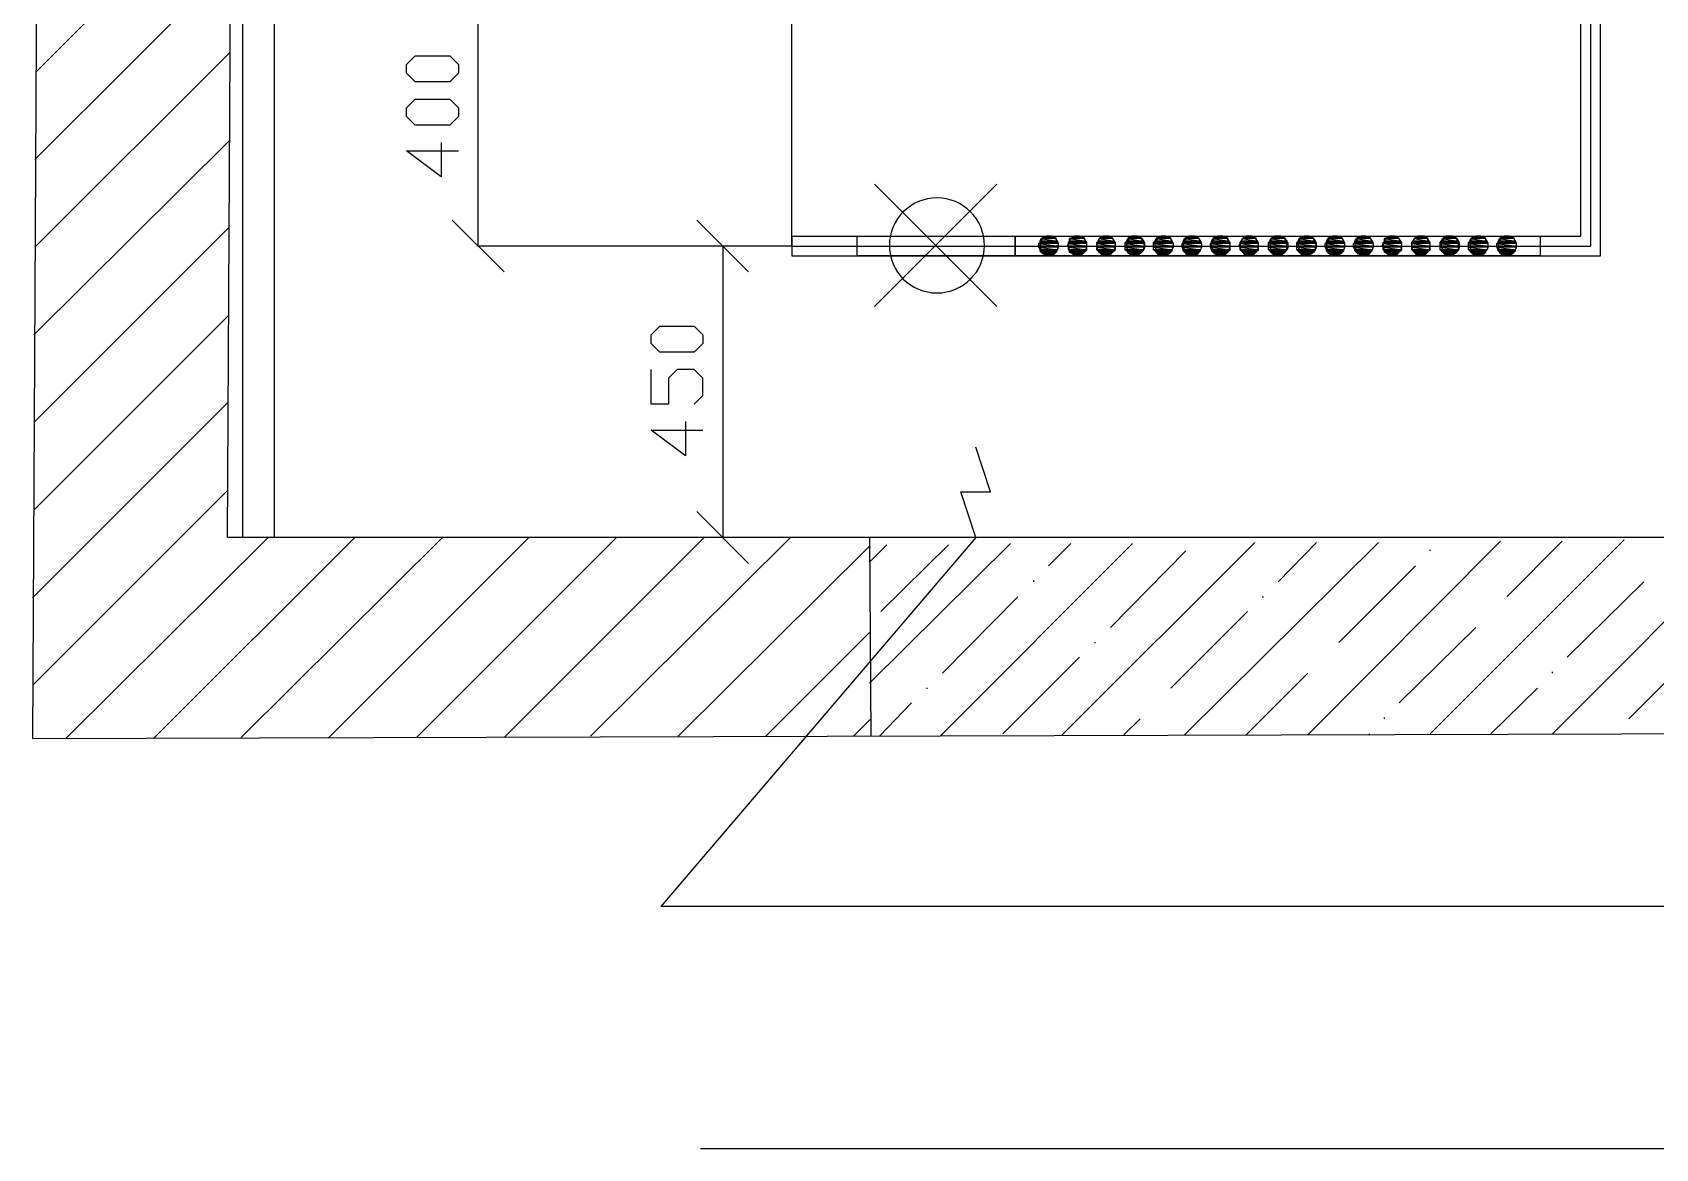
# Model space of a CAD drawing. Extents: x -3 to 1587, y 0 to 1122.
# Drawn here: x 325.9 to 536.2, y 443.2 to 587.8 of the extents above; entities that cross this region are included whole.
import ezdxf

# ---------------------------------------------------------------- set-up
doc = ezdxf.new("R2010")
doc.units = 0
doc.layers.add('Page_1', color=7, linetype='CONTINUOUS')

msp = doc.modelspace()

# ---------------------------------------------------------------- linework, layer by layer
at = {"layer": 'Page_1', "color": 7}
for points in [[(340.48, 892.3167), (328, 892.4767), (325.92, 496.3167)], [(351.2, 522.3967), (353.12, 876.7967), (351.36, 876.7967)], [(353.12, 876.7967), (353.12, 522.3967)], [(424.32, 558.8767), (529.12, 558.8767), (529.12, 784.4767)], [(424.32, 561.4367), (526.56, 561.4367), (526.56, 784.4767)], [(435.04, 552.3167), (450.88, 568.1567)], [(435.04, 568.1567), (450.88, 552.3167)], [(424.32, 561.4367), (424.32, 558.8767)], [(616, 522.3967), (351.2, 522.3967)], [(448.16, 522.3967), (407.36, 474.5567)], [(434.4, 522.3967), (434.56, 496.6367)], [(412.48, 443.1967), (578.56, 443.1967), (616, 501.9167)], [(325.92, 496.3167), (590.72, 497.1167)], [(581.28, 474.5567), (407.36, 474.5567)]]:
    msp.add_lwpolyline(points, dxfattribs=at)
at = {"layer": 'Page_1', "color": 3}
msp.add_lwpolyline([(357.28, 522.3967), (357.28, 855.8367)], dxfattribs=at)
at = {"layer": 'Page_1', "color": 1}
for points in [[(424.32, 560.1567), (527.84, 560.1567), (527.84, 805.4367)], [(326.4, 582.7167), (351.68, 607.9967)], [(326.24, 571.3567), (351.52, 596.6367)], [(326.24, 559.9967), (351.52, 585.2767)], [(326.08, 548.6367), (351.52, 573.9167)], [(326.08, 537.2767), (351.36, 562.5567)], [(326.08, 525.9167), (351.36, 551.1967)], [(325.92, 514.5567), (351.2, 539.8367)], [(448.16, 522.3967), (446.24, 528.3167), (450.08, 528.3167), (448.16, 534.0767)], [(325.92, 503.1967), (351.2, 528.4767)], [(330.24, 496.3167), (356.48, 522.3967)], [(341.6, 496.3167), (367.68, 522.3967)], [(352.96, 496.4767), (379.04, 522.3967)], [(364.32, 496.4767), (390.24, 522.3967)], [(375.68, 496.4767), (401.6, 522.3967)], [(387.04, 496.4767), (412.96, 522.3967)], [(398.24, 496.6367), (424.16, 522.3967)], [(434.4, 503.5167), (452.64, 521.5967)], [(434.4, 503.5167), (452.64, 521.5967)], [(443.52, 496.6367), (468.48, 521.5967)], [(443.52, 496.6367), (468.48, 521.5967)], [(457.6, 518.7167), (460.48, 521.5967)], [(457.6, 518.7167), (460.48, 521.5967)], [(459.36, 496.7967), (484.32, 521.7567)], [(459.36, 496.7967), (484.32, 521.7567)], [(475.2, 496.7967), (500.32, 521.7567)], [(475.2, 496.7967), (500.32, 521.7567)], [(487.36, 516.6367), (492.32, 521.7567)], [(487.36, 516.6367), (492.32, 521.7567)], [(491.2, 496.7967), (516.16, 521.9167)], [(491.2, 496.7967), (516.16, 521.9167)], [(507.04, 496.9567), (532.16, 522.0767)], [(507.04, 496.9567), (532.16, 522.0767)], [(516.96, 514.7167), (524.16, 521.9167)], [(516.96, 514.7167), (524.16, 521.9167)], [(522.88, 496.9567), (548, 522.0767)], [(522.88, 496.9567), (548, 522.0767)], [(409.6, 496.6367), (434.4, 521.2767)], [(434.4, 519.1967), (436.64, 521.4367)], [(434.4, 519.1967), (436.64, 521.4367)], [(435.84, 512.7967), (444.64, 521.4367)], [(435.84, 512.7967), (444.64, 521.4367)], [(465.6, 510.7167), (475.36, 520.6367)], [(465.6, 510.7167), (475.36, 520.6367)], [(507.04, 520.6367), (507.04, 520.7967)], [(507.04, 520.6367), (507.04, 520.7967)], [(495.2, 508.7967), (505.12, 518.7167)], [(495.2, 508.7967), (505.12, 518.7167)], [(455.68, 516.6367), (455.68, 516.7967)], [(455.68, 516.6367), (455.68, 516.7967)], [(524.8, 506.8767), (534.72, 516.6367)], [(524.8, 506.8767), (534.72, 516.6367)], [(443.84, 504.7967), (453.6, 514.7167)], [(443.84, 504.7967), (453.6, 514.7167)], [(485.28, 514.7167), (485.44, 514.7167)], [(485.28, 514.7167), (485.44, 514.7167)], [(473.44, 502.8767), (483.36, 512.7967)], [(473.44, 502.8767), (483.36, 512.7967)], [(420.96, 496.6367), (434.4, 510.0767)], [(503.04, 500.9567), (512.96, 510.7167)], [(503.04, 500.9567), (512.96, 510.7167)], [(451.68, 496.9567), (461.6, 506.8767)], [(451.68, 496.9567), (461.6, 506.8767)], [(463.52, 508.7967), (463.68, 508.7967)], [(463.52, 508.7967), (463.68, 508.7967)], [(532.8, 498.8767), (542.72, 508.7967)], [(532.8, 498.8767), (542.72, 508.7967)], [(483.2, 496.7967), (491.2, 504.7967)], [(483.2, 496.7967), (491.2, 504.7967)], [(522.88, 504.7967), (522.88, 504.9567)], [(522.88, 504.7967), (522.88, 504.9567)], [(441.76, 502.8767), (441.92, 502.8767)], [(441.76, 502.8767), (441.92, 502.8767)], [(514.88, 496.9567), (520.96, 502.8767)], [(514.88, 496.9567), (520.96, 502.8767)], [(435.68, 496.6367), (439.84, 500.9567)], [(435.68, 496.6367), (439.84, 500.9567)], [(432.32, 496.6367), (434.56, 498.8767)], [(467.36, 496.7967), (469.44, 498.8767)], [(467.36, 496.7967), (469.44, 498.8767)], [(501.12, 498.8767), (501.12, 499.0367)], [(501.12, 498.8767), (501.12, 499.0367)], [(499.04, 496.7967), (499.2, 496.9567)], [(499.04, 496.7967), (499.2, 496.9567)]]:
    msp.add_lwpolyline(points, dxfattribs=at)
at = {"layer": 'Page_1', "color": 5}
for points in [[(424.32, 560.1567), (424.32, 602.2367)], [(383.68, 560.1567), (383.68, 593.7567)], [(378.88, 573.5967), (378.88, 569.1167), (374.4, 572.4767), (381.12, 572.4767)], [(380.32, 563.5167), (387.04, 556.7967)], [(418.72, 556.7967), (412, 563.5167)], [(424.32, 560.1567), (383.52, 560.1567)], [(424.32, 560.1567), (415.2, 560.1567)], [(415.36, 560.1567), (415.36, 522.3967)], [(411.68, 539.6767), (412.8, 540.7967), (412.8, 543.0367), (411.68, 544.1567), (409.44, 544.1567), (408.32, 543.0367), (408.32, 539.6767), (406.08, 539.6767), (406.08, 544.1567)], [(410.56, 537.4367), (410.56, 532.9567), (406.08, 536.3167), (412.8, 536.3167)], [(412, 525.7567), (418.72, 519.0367)], [(424.32, 522.3967), (415.2, 522.3967)]]:
    msp.add_lwpolyline(points, dxfattribs=at)
for points in [[(381.12, 582.5567), (380, 581.4367), (375.52, 581.4367), (374.4, 582.5567), (374.4, 583.6767), (375.52, 584.7967), (380, 584.7967), (381.12, 583.6767)], [(381.12, 576.9567), (380, 575.8367), (375.52, 575.8367), (374.4, 576.9567), (374.4, 578.0767), (375.52, 579.1967), (380, 579.1967), (381.12, 578.0767)], [(412.8, 547.5167), (411.68, 546.3967), (407.2, 546.3967), (406.08, 547.5167), (406.08, 548.6367), (407.2, 549.7567), (411.68, 549.7567), (412.8, 548.6367)]]:
    msp.add_lwpolyline(points, close=True, dxfattribs=at)
at = {"layer": 'Page_1', "color": 7}
for points in [[(432.8, 561.4367), (453.28, 561.4367), (453.28, 558.8767), (432.8, 558.8767)], [(453.28, 561.4367), (521.28, 561.4367), (521.28, 558.8767), (453.28, 558.8767)]]:
    msp.add_lwpolyline(points, close=True, dxfattribs=at)
at = {"layer": 'Page_1', "color": 2}
for points in [[(456.48, 560.6367), (458.88, 560.4767), (456.32, 560.4767)], [(458.88, 560.4767), (456.32, 560.4767), (458.88, 560.1567)], [(456.32, 560.4767), (458.88, 560.1567), (456.32, 560.1567)], [(458.88, 560.1567), (456.32, 560.1567), (458.88, 559.9967)], [(456.32, 560.1567), (458.88, 559.9967), (456.32, 559.9967)], [(458.88, 559.9967), (456.32, 559.9967), (458.72, 559.6767)], [(456.32, 559.9967), (458.72, 559.6767), (456.48, 559.6767)], [(456.64, 561.1167), (458.72, 560.7967), (456.48, 560.7967)], [(458.72, 560.7967), (456.48, 560.7967), (458.72, 560.6367)], [(456.48, 560.7967), (458.72, 560.6367), (456.48, 560.6367)], [(458.72, 560.6367), (456.48, 560.6367), (458.88, 560.4767)], [(458.72, 559.6767), (456.48, 559.6767), (458.72, 559.5167)], [(456.48, 559.6767), (458.72, 559.5167), (456.48, 559.5167)], [(458.72, 559.5167), (456.48, 559.5167), (458.56, 559.3567)], [(456.48, 559.5167), (458.56, 559.3567), (456.64, 559.3567)], [(456.8, 561.2767), (458.56, 561.1167), (456.64, 561.1167)], [(458.56, 561.1167), (456.64, 561.1167), (458.72, 560.7967)], [(457.12, 561.2767), (458.4, 561.2767), (456.8, 561.2767)], [(458.4, 561.2767), (456.8, 561.2767), (458.56, 561.1167)], [(457.28, 561.4367), (458.24, 561.2767), (457.12, 561.2767)], [(458.24, 561.2767), (457.12, 561.2767), (458.4, 561.2767)], [(457.44, 561.4367), (457.92, 561.4367), (457.28, 561.4367)], [(457.92, 561.4367), (457.28, 561.4367), (458.24, 561.2767)], [(457.76, 561.4367), (457.44, 561.4367), (457.92, 561.4367)], [(460.16, 560.4767), (462.56, 560.1567), (460, 560.1567)], [(462.56, 560.1567), (460, 560.1567), (462.56, 559.9967)], [(460, 560.1567), (462.56, 559.9967), (460.16, 559.9967)], [(460.32, 560.7967), (462.56, 560.6367), (460.16, 560.6367)], [(462.56, 560.6367), (460.16, 560.6367), (462.56, 560.4767)], [(460.16, 560.6367), (462.56, 560.4767), (460.16, 560.4767)], [(462.56, 560.4767), (460.16, 560.4767), (462.56, 560.1567)], [(462.56, 559.9967), (460.16, 559.9967), (462.56, 559.6767)], [(460.16, 559.9967), (462.56, 559.6767), (460.16, 559.6767)], [(462.56, 559.6767), (460.16, 559.6767), (462.4, 559.5167)], [(460.16, 559.6767), (462.4, 559.5167), (460.32, 559.5167)], [(460.64, 561.2767), (462.24, 561.1167), (460.32, 561.1167)], [(462.24, 561.1167), (460.32, 561.1167), (462.4, 560.7967)], [(460.32, 561.1167), (462.4, 560.7967), (460.32, 560.7967)], [(462.4, 560.7967), (460.32, 560.7967), (462.56, 560.6367)], [(462.4, 559.5167), (460.32, 559.5167), (462.24, 559.3567)], [(460.32, 559.5167), (462.24, 559.3567), (460.32, 559.3567)], [(460.8, 561.2767), (462.08, 561.2767), (460.64, 561.2767)], [(462.08, 561.2767), (460.64, 561.2767), (462.24, 561.1167)], [(460.96, 561.4367), (461.92, 561.2767), (460.8, 561.2767)], [(461.92, 561.2767), (460.8, 561.2767), (462.08, 561.2767)], [(461.28, 561.4367), (461.6, 561.4367), (460.96, 561.4367)], [(461.6, 561.4367), (460.96, 561.4367), (461.92, 561.2767)], [(461.44, 561.4367), (461.28, 561.4367), (461.6, 561.4367)], [(464, 560.7967), (466.24, 560.6367), (463.84, 560.6367)], [(466.24, 560.6367), (463.84, 560.6367), (466.24, 560.4767)], [(463.84, 560.6367), (466.24, 560.4767), (463.84, 560.4767)], [(466.24, 560.4767), (463.84, 560.4767), (466.24, 560.1567)], [(463.84, 560.4767), (466.24, 560.1567), (463.84, 560.1567)], [(466.24, 560.1567), (463.84, 560.1567), (466.24, 559.9967)], [(463.84, 560.1567), (466.24, 559.9967), (463.84, 559.9967)], [(466.24, 559.9967), (463.84, 559.9967), (466.24, 559.6767)], [(463.84, 559.9967), (466.24, 559.6767), (463.84, 559.6767)], [(466.24, 559.6767), (463.84, 559.6767), (466.08, 559.5167)], [(463.84, 559.6767), (466.08, 559.5167), (464, 559.5167)], [(464.16, 561.1167), (466.08, 560.7967), (464, 560.7967)], [(466.08, 560.7967), (464, 560.7967), (466.24, 560.6367)], [(466.08, 559.5167), (464, 559.5167), (465.92, 559.3567)], [(464, 559.5167), (465.92, 559.3567), (464.16, 559.3567)], [(464.32, 561.2767), (465.92, 561.1167), (464.16, 561.1167)], [(465.92, 561.1167), (464.16, 561.1167), (466.08, 560.7967)], [(464.48, 561.2767), (465.76, 561.2767), (464.32, 561.2767)], [(465.76, 561.2767), (464.32, 561.2767), (465.92, 561.1167)], [(464.64, 561.4367), (465.6, 561.2767), (464.48, 561.2767)], [(465.6, 561.2767), (464.48, 561.2767), (465.76, 561.2767)], [(464.96, 561.4367), (465.44, 561.4367), (464.64, 561.4367)], [(465.44, 561.4367), (464.64, 561.4367), (465.6, 561.2767)], [(465.12, 561.4367), (464.96, 561.4367), (465.44, 561.4367)], [(467.68, 560.7967), (469.92, 560.6367), (467.52, 560.6367)], [(469.92, 560.6367), (467.52, 560.6367), (469.92, 560.4767)], [(467.52, 560.6367), (469.92, 560.4767), (467.52, 560.4767)], [(469.92, 560.4767), (467.52, 560.4767), (470.08, 560.1567)], [(467.52, 560.4767), (470.08, 560.1567), (467.52, 560.1567)], [(470.08, 560.1567), (467.52, 560.1567), (469.92, 559.9967)], [(467.52, 560.1567), (469.92, 559.9967), (467.52, 559.9967)], [(469.92, 559.9967), (467.52, 559.9967), (469.92, 559.6767)], [(467.52, 559.9967), (469.92, 559.6767), (467.52, 559.6767)], [(469.92, 559.6767), (467.52, 559.6767), (469.76, 559.5167)], [(467.52, 559.6767), (469.76, 559.5167), (467.68, 559.5167)], [(467.84, 561.1167), (469.76, 560.7967), (467.68, 560.7967)], [(469.76, 560.7967), (467.68, 560.7967), (469.92, 560.6367)], [(469.76, 559.5167), (467.68, 559.5167), (469.6, 559.3567)], [(467.68, 559.5167), (469.6, 559.3567), (467.84, 559.3567)], [(468, 561.2767), (469.6, 561.1167), (467.84, 561.1167)], [(469.6, 561.1167), (467.84, 561.1167), (469.76, 560.7967)], [(468.16, 561.2767), (469.44, 561.2767), (468, 561.2767)], [(469.44, 561.2767), (468, 561.2767), (469.6, 561.1167)], [(468.32, 561.4367), (469.28, 561.2767), (468.16, 561.2767)], [(469.28, 561.2767), (468.16, 561.2767), (469.44, 561.2767)], [(468.64, 561.4367), (469.12, 561.4367), (468.32, 561.4367)], [(469.12, 561.4367), (468.32, 561.4367), (469.28, 561.2767)], [(468.8, 561.4367), (468.64, 561.4367), (469.12, 561.4367)], [(471.36, 560.7967), (473.6, 560.6367), (471.2, 560.6367)], [(473.6, 560.6367), (471.2, 560.6367), (473.76, 560.4767)], [(471.2, 560.6367), (473.76, 560.4767), (471.2, 560.4767)], [(473.76, 560.4767), (471.2, 560.4767), (473.76, 560.1567)], [(471.2, 560.4767), (473.76, 560.1567), (471.2, 560.1567)], [(473.76, 560.1567), (471.2, 560.1567), (473.76, 559.9967)], [(471.2, 560.1567), (473.76, 559.9967), (471.2, 559.9967)], [(473.76, 559.9967), (471.2, 559.9967), (473.6, 559.6767)], [(471.2, 559.9967), (473.6, 559.6767), (471.2, 559.6767)], [(473.6, 559.6767), (471.2, 559.6767), (473.6, 559.5167)], [(471.2, 559.6767), (473.6, 559.5167), (471.36, 559.5167)], [(471.52, 561.1167), (473.6, 560.7967), (471.36, 560.7967)], [(473.6, 560.7967), (471.36, 560.7967), (473.6, 560.6367)], [(473.6, 559.5167), (471.36, 559.5167), (473.44, 559.3567)], [(471.36, 559.5167), (473.44, 559.3567), (471.52, 559.3567)], [(471.68, 561.2767), (473.44, 561.1167), (471.52, 561.1167)], [(473.44, 561.1167), (471.52, 561.1167), (473.6, 560.7967)], [(471.84, 561.2767), (473.28, 561.2767), (471.68, 561.2767)], [(473.28, 561.2767), (471.68, 561.2767), (473.44, 561.1167)], [(472.16, 561.4367), (472.96, 561.2767), (471.84, 561.2767)], [(472.96, 561.2767), (471.84, 561.2767), (473.28, 561.2767)], [(472.32, 561.4367), (472.8, 561.4367), (472.16, 561.4367)], [(472.8, 561.4367), (472.16, 561.4367), (472.96, 561.2767)], [(472.64, 561.4367), (472.32, 561.4367), (472.8, 561.4367)], [(475.04, 560.6367), (477.44, 560.4767), (474.88, 560.4767)], [(477.44, 560.4767), (474.88, 560.4767), (477.44, 560.1567)], [(474.88, 560.4767), (477.44, 560.1567), (474.88, 560.1567)], [(477.44, 560.1567), (474.88, 560.1567), (477.44, 559.9967)], [(474.88, 560.1567), (477.44, 559.9967), (474.88, 559.9967)], [(477.44, 559.9967), (474.88, 559.9967), (477.28, 559.6767)], [(474.88, 559.9967), (477.28, 559.6767), (475.04, 559.6767)], [(475.2, 561.1167), (477.28, 560.7967), (475.04, 560.7967)], [(477.28, 560.7967), (475.04, 560.7967), (477.28, 560.6367)], [(475.04, 560.7967), (477.28, 560.6367), (475.04, 560.6367)], [(477.28, 560.6367), (475.04, 560.6367), (477.44, 560.4767)], [(477.28, 559.6767), (475.04, 559.6767), (477.28, 559.5167)], [(475.04, 559.6767), (477.28, 559.5167), (475.04, 559.5167)], [(477.28, 559.5167), (475.04, 559.5167), (477.12, 559.3567)], [(475.04, 559.5167), (477.12, 559.3567), (475.2, 559.3567)], [(475.36, 561.2767), (477.12, 561.1167), (475.2, 561.1167)], [(477.12, 561.1167), (475.2, 561.1167), (477.28, 560.7967)], [(475.52, 561.2767), (476.96, 561.2767), (475.36, 561.2767)], [(476.96, 561.2767), (475.36, 561.2767), (477.12, 561.1167)], [(475.84, 561.4367), (476.8, 561.2767), (475.52, 561.2767)], [(476.8, 561.2767), (475.52, 561.2767), (476.96, 561.2767)], [(476, 561.4367), (476.48, 561.4367), (475.84, 561.4367)], [(476.48, 561.4367), (475.84, 561.4367), (476.8, 561.2767)], [(476.32, 561.4367), (476, 561.4367), (476.48, 561.4367)], [(478.72, 560.6367), (481.12, 560.4767), (478.56, 560.4767)], [(481.12, 560.4767), (478.56, 560.4767), (481.12, 560.1567)], [(478.56, 560.4767), (481.12, 560.1567), (478.56, 560.1567)], [(481.12, 560.1567), (478.56, 560.1567), (481.12, 559.9967)], [(478.56, 560.1567), (481.12, 559.9967), (478.56, 559.9967)], [(481.12, 559.9967), (478.56, 559.9967), (481.12, 559.6767)], [(478.56, 559.9967), (481.12, 559.6767), (478.72, 559.6767)], [(478.88, 561.1167), (480.96, 560.7967), (478.72, 560.7967)], [(480.96, 560.7967), (478.72, 560.7967), (481.12, 560.6367)], [(478.72, 560.7967), (481.12, 560.6367), (478.72, 560.6367)], [(481.12, 560.6367), (478.72, 560.6367), (481.12, 560.4767)], [(481.12, 559.6767), (478.72, 559.6767), (480.96, 559.5167)], [(478.72, 559.6767), (480.96, 559.5167), (478.72, 559.5167)], [(480.96, 559.5167), (478.72, 559.5167), (480.8, 559.3567)], [(478.72, 559.5167), (480.8, 559.3567), (478.88, 559.3567)], [(479.04, 561.2767), (480.8, 561.1167), (478.88, 561.1167)], [(480.8, 561.1167), (478.88, 561.1167), (480.96, 560.7967)], [(479.36, 561.2767), (480.64, 561.2767), (479.04, 561.2767)], [(480.64, 561.2767), (479.04, 561.2767), (480.8, 561.1167)], [(479.52, 561.4367), (480.48, 561.2767), (479.36, 561.2767)], [(480.48, 561.2767), (479.36, 561.2767), (480.64, 561.2767)], [(479.68, 561.4367), (480.16, 561.4367), (479.52, 561.4367)], [(480.16, 561.4367), (479.52, 561.4367), (480.48, 561.2767)], [(480, 561.4367), (479.68, 561.4367), (480.16, 561.4367)], [(482.4, 560.4767), (484.8, 560.1567), (482.24, 560.1567)], [(484.8, 560.1567), (482.24, 560.1567), (484.8, 559.9967)], [(482.24, 560.1567), (484.8, 559.9967), (482.4, 559.9967)], [(482.56, 560.7967), (484.8, 560.6367), (482.4, 560.6367)], [(484.8, 560.6367), (482.4, 560.6367), (484.8, 560.4767)], [(482.4, 560.6367), (484.8, 560.4767), (482.4, 560.4767)], [(484.8, 560.4767), (482.4, 560.4767), (484.8, 560.1567)], [(484.8, 559.9967), (482.4, 559.9967), (484.8, 559.6767)], [(482.4, 559.9967), (484.8, 559.6767), (482.4, 559.6767)], [(484.8, 559.6767), (482.4, 559.6767), (484.64, 559.5167)], [(482.4, 559.6767), (484.64, 559.5167), (482.56, 559.5167)], [(482.72, 561.1167), (484.64, 560.7967), (482.56, 560.7967)], [(484.64, 560.7967), (482.56, 560.7967), (484.8, 560.6367)], [(484.64, 559.5167), (482.56, 559.5167), (484.48, 559.3567)], [(482.56, 559.5167), (484.48, 559.3567), (482.72, 559.3567)], [(482.88, 561.2767), (484.48, 561.1167), (482.72, 561.1167)], [(484.48, 561.1167), (482.72, 561.1167), (484.64, 560.7967)], [(483.04, 561.2767), (484.32, 561.2767), (482.88, 561.2767)], [(484.32, 561.2767), (482.88, 561.2767), (484.48, 561.1167)], [(483.2, 561.4367), (484.16, 561.2767), (483.04, 561.2767)], [(484.16, 561.2767), (483.04, 561.2767), (484.32, 561.2767)], [(483.52, 561.4367), (484, 561.4367), (483.2, 561.4367)], [(484, 561.4367), (483.2, 561.4367), (484.16, 561.2767)], [(483.68, 561.4367), (483.52, 561.4367), (484, 561.4367)], [(486.24, 560.7967), (488.48, 560.6367), (486.08, 560.6367)], [(488.48, 560.6367), (486.08, 560.6367), (488.48, 560.4767)], [(486.08, 560.6367), (488.48, 560.4767), (486.08, 560.4767)], [(488.48, 560.4767), (486.08, 560.4767), (488.48, 560.1567)], [(486.08, 560.4767), (488.48, 560.1567), (486.08, 560.1567)], [(488.48, 560.1567), (486.08, 560.1567), (488.48, 559.9967)], [(486.08, 560.1567), (488.48, 559.9967), (486.08, 559.9967)], [(488.48, 559.9967), (486.08, 559.9967), (488.48, 559.6767)], [(486.08, 559.9967), (488.48, 559.6767), (486.08, 559.6767)], [(488.48, 559.6767), (486.08, 559.6767), (488.32, 559.5167)], [(486.08, 559.6767), (488.32, 559.5167), (486.24, 559.5167)], [(486.4, 561.1167), (488.32, 560.7967), (486.24, 560.7967)], [(488.32, 560.7967), (486.24, 560.7967), (488.48, 560.6367)], [(488.32, 559.5167), (486.24, 559.5167), (488.16, 559.3567)], [(486.24, 559.5167), (488.16, 559.3567), (486.4, 559.3567)], [(486.56, 561.2767), (488.16, 561.1167), (486.4, 561.1167)], [(488.16, 561.1167), (486.4, 561.1167), (488.32, 560.7967)], [(486.72, 561.2767), (488, 561.2767), (486.56, 561.2767)], [(488, 561.2767), (486.56, 561.2767), (488.16, 561.1167)], [(486.88, 561.4367), (487.84, 561.2767), (486.72, 561.2767)], [(487.84, 561.2767), (486.72, 561.2767), (488, 561.2767)], [(487.2, 561.4367), (487.68, 561.4367), (486.88, 561.4367)], [(487.68, 561.4367), (486.88, 561.4367), (487.84, 561.2767)], [(487.36, 561.4367), (487.2, 561.4367), (487.68, 561.4367)], [(489.92, 560.7967), (492.16, 560.6367), (489.76, 560.6367)], [(492.16, 560.6367), (489.76, 560.6367), (492.16, 560.4767)], [(489.76, 560.6367), (492.16, 560.4767), (489.76, 560.4767)], [(492.16, 560.4767), (489.76, 560.4767), (492.32, 560.1567)], [(489.76, 560.4767), (492.32, 560.1567), (489.76, 560.1567)], [(492.32, 560.1567), (489.76, 560.1567), (492.16, 559.9967)], [(489.76, 560.1567), (492.16, 559.9967), (489.76, 559.9967)], [(492.16, 559.9967), (489.76, 559.9967), (492.16, 559.6767)], [(489.76, 559.9967), (492.16, 559.6767), (489.76, 559.6767)], [(492.16, 559.6767), (489.76, 559.6767), (492, 559.5167)], [(489.76, 559.6767), (492, 559.5167), (489.92, 559.5167)], [(490.08, 561.1167), (492, 560.7967), (489.92, 560.7967)], [(492, 560.7967), (489.92, 560.7967), (492.16, 560.6367)], [(492, 559.5167), (489.92, 559.5167), (492, 559.3567)], [(489.92, 559.5167), (492, 559.3567), (490.08, 559.3567)], [(490.24, 561.2767), (492, 561.1167), (490.08, 561.1167)], [(492, 561.1167), (490.08, 561.1167), (492, 560.7967)], [(490.4, 561.2767), (491.68, 561.2767), (490.24, 561.2767)], [(491.68, 561.2767), (490.24, 561.2767), (492, 561.1167)], [(490.72, 561.4367), (491.52, 561.2767), (490.4, 561.2767)], [(491.52, 561.2767), (490.4, 561.2767), (491.68, 561.2767)], [(490.88, 561.4367), (491.36, 561.4367), (490.72, 561.4367)], [(491.36, 561.4367), (490.72, 561.4367), (491.52, 561.2767)], [(491.04, 561.4367), (490.88, 561.4367), (491.36, 561.4367)], [(493.6, 560.6367), (496, 560.4767), (493.44, 560.4767)], [(496, 560.4767), (493.44, 560.4767), (496, 560.1567)], [(493.44, 560.4767), (496, 560.1567), (493.44, 560.1567)], [(496, 560.1567), (493.44, 560.1567), (496, 559.9967)], [(493.44, 560.1567), (496, 559.9967), (493.44, 559.9967)], [(496, 559.9967), (493.44, 559.9967), (495.84, 559.6767)], [(493.44, 559.9967), (495.84, 559.6767), (493.6, 559.6767)], [(493.76, 561.1167), (495.84, 560.7967), (493.6, 560.7967)], [(495.84, 560.7967), (493.6, 560.7967), (495.84, 560.6367)], [(493.6, 560.7967), (495.84, 560.6367), (493.6, 560.6367)], [(495.84, 560.6367), (493.6, 560.6367), (496, 560.4767)], [(495.84, 559.6767), (493.6, 559.6767), (495.84, 559.5167)], [(493.6, 559.6767), (495.84, 559.5167), (493.6, 559.5167)], [(495.84, 559.5167), (493.6, 559.5167), (495.68, 559.3567)], [(493.6, 559.5167), (495.68, 559.3567), (493.76, 559.3567)], [(493.92, 561.2767), (495.68, 561.1167), (493.76, 561.1167)], [(495.68, 561.1167), (493.76, 561.1167), (495.84, 560.7967)], [(494.08, 561.2767), (495.52, 561.2767), (493.92, 561.2767)], [(495.52, 561.2767), (493.92, 561.2767), (495.68, 561.1167)], [(494.4, 561.4367), (495.2, 561.2767), (494.08, 561.2767)], [(495.2, 561.2767), (494.08, 561.2767), (495.52, 561.2767)], [(494.56, 561.4367), (495.04, 561.4367), (494.4, 561.4367)], [(495.04, 561.4367), (494.4, 561.4367), (495.2, 561.2767)], [(494.88, 561.4367), (494.56, 561.4367), (495.04, 561.4367)], [(497.28, 560.6367), (499.68, 560.4767), (497.12, 560.4767)], [(499.68, 560.4767), (497.12, 560.4767), (499.68, 560.1567)], [(497.12, 560.4767), (499.68, 560.1567), (497.12, 560.1567)], [(499.68, 560.1567), (497.12, 560.1567), (499.68, 559.9967)], [(497.12, 560.1567), (499.68, 559.9967), (497.12, 559.9967)], [(499.68, 559.9967), (497.12, 559.9967), (499.52, 559.6767)], [(497.12, 559.9967), (499.52, 559.6767), (497.28, 559.6767)], [(497.44, 561.1167), (499.52, 560.7967), (497.28, 560.7967)], [(499.52, 560.7967), (497.28, 560.7967), (499.52, 560.6367)], [(497.28, 560.7967), (499.52, 560.6367), (497.28, 560.6367)], [(499.52, 560.6367), (497.28, 560.6367), (499.68, 560.4767)], [(499.52, 559.6767), (497.28, 559.6767), (499.52, 559.5167)], [(497.28, 559.6767), (499.52, 559.5167), (497.28, 559.5167)], [(499.52, 559.5167), (497.28, 559.5167), (499.36, 559.3567)], [(497.28, 559.5167), (499.36, 559.3567), (497.44, 559.3567)], [(497.6, 561.2767), (499.36, 561.1167), (497.44, 561.1167)], [(499.36, 561.1167), (497.44, 561.1167), (499.52, 560.7967)], [(497.92, 561.2767), (499.2, 561.2767), (497.6, 561.2767)], [(499.2, 561.2767), (497.6, 561.2767), (499.36, 561.1167)], [(498.08, 561.4367), (499.04, 561.2767), (497.92, 561.2767)], [(499.04, 561.2767), (497.92, 561.2767), (499.2, 561.2767)], [(498.24, 561.4367), (498.72, 561.4367), (498.08, 561.4367)], [(498.72, 561.4367), (498.08, 561.4367), (499.04, 561.2767)], [(498.56, 561.4367), (498.24, 561.4367), (498.72, 561.4367)], [(500.96, 560.4767), (503.36, 560.1567), (500.8, 560.1567)], [(503.36, 560.1567), (500.8, 560.1567), (503.36, 559.9967)], [(500.8, 560.1567), (503.36, 559.9967), (500.96, 559.9967)], [(501.12, 560.7967), (503.36, 560.6367), (500.96, 560.6367)], [(503.36, 560.6367), (500.96, 560.6367), (503.36, 560.4767)], [(500.96, 560.6367), (503.36, 560.4767), (500.96, 560.4767)], [(503.36, 560.4767), (500.96, 560.4767), (503.36, 560.1567)], [(503.36, 559.9967), (500.96, 559.9967), (503.36, 559.6767)], [(500.96, 559.9967), (503.36, 559.6767), (500.96, 559.6767)], [(503.36, 559.6767), (500.96, 559.6767), (503.2, 559.5167)], [(500.96, 559.6767), (503.2, 559.5167), (501.12, 559.5167)], [(501.44, 561.2767), (503.04, 561.1167), (501.12, 561.1167)], [(503.04, 561.1167), (501.12, 561.1167), (503.2, 560.7967)], [(501.12, 561.1167), (503.2, 560.7967), (501.12, 560.7967)], [(503.2, 560.7967), (501.12, 560.7967), (503.36, 560.6367)], [(503.2, 559.5167), (501.12, 559.5167), (503.04, 559.3567)], [(501.12, 559.5167), (503.04, 559.3567), (501.12, 559.3567)], [(501.6, 561.2767), (502.88, 561.2767), (501.44, 561.2767)], [(502.88, 561.2767), (501.44, 561.2767), (503.04, 561.1167)], [(501.76, 561.4367), (502.72, 561.2767), (501.6, 561.2767)], [(502.72, 561.2767), (501.6, 561.2767), (502.88, 561.2767)], [(502.08, 561.4367), (502.4, 561.4367), (501.76, 561.4367)], [(502.4, 561.4367), (501.76, 561.4367), (502.72, 561.2767)], [(502.24, 561.4367), (502.08, 561.4367), (502.4, 561.4367)], [(504.8, 560.7967), (507.04, 560.6367), (504.64, 560.6367)], [(507.04, 560.6367), (504.64, 560.6367), (507.04, 560.4767)], [(504.64, 560.6367), (507.04, 560.4767), (504.64, 560.4767)], [(507.04, 560.4767), (504.64, 560.4767), (507.04, 560.1567)], [(504.64, 560.4767), (507.04, 560.1567), (504.64, 560.1567)], [(507.04, 560.1567), (504.64, 560.1567), (507.04, 559.9967)], [(504.64, 560.1567), (507.04, 559.9967), (504.64, 559.9967)], [(507.04, 559.9967), (504.64, 559.9967), (507.04, 559.6767)], [(504.64, 559.9967), (507.04, 559.6767), (504.64, 559.6767)], [(507.04, 559.6767), (504.64, 559.6767), (506.88, 559.5167)], [(504.64, 559.6767), (506.88, 559.5167), (504.8, 559.5167)], [(504.96, 561.1167), (506.88, 560.7967), (504.8, 560.7967)], [(506.88, 560.7967), (504.8, 560.7967), (507.04, 560.6367)], [(506.88, 559.5167), (504.8, 559.5167), (506.72, 559.3567)], [(504.8, 559.5167), (506.72, 559.3567), (504.96, 559.3567)], [(505.12, 561.2767), (506.72, 561.1167), (504.96, 561.1167)], [(506.72, 561.1167), (504.96, 561.1167), (506.88, 560.7967)], [(505.28, 561.2767), (506.56, 561.2767), (505.12, 561.2767)], [(506.56, 561.2767), (505.12, 561.2767), (506.72, 561.1167)], [(505.44, 561.4367), (506.4, 561.2767), (505.28, 561.2767)], [(506.4, 561.2767), (505.28, 561.2767), (506.56, 561.2767)], [(505.76, 561.4367), (506.24, 561.4367), (505.44, 561.4367)], [(506.24, 561.4367), (505.44, 561.4367), (506.4, 561.2767)], [(505.92, 561.4367), (505.76, 561.4367), (506.24, 561.4367)], [(508.48, 560.7967), (510.72, 560.6367), (508.32, 560.6367)], [(510.72, 560.6367), (508.32, 560.6367), (510.72, 560.4767)], [(508.32, 560.6367), (510.72, 560.4767), (508.32, 560.4767)], [(510.72, 560.4767), (508.32, 560.4767), (510.72, 560.1567)], [(508.32, 560.4767), (510.72, 560.1567), (508.32, 560.1567)], [(510.72, 560.1567), (508.32, 560.1567), (510.72, 559.9967)], [(508.32, 560.1567), (510.72, 559.9967), (508.32, 559.9967)], [(510.72, 559.9967), (508.32, 559.9967), (510.72, 559.6767)], [(508.32, 559.9967), (510.72, 559.6767), (508.32, 559.6767)], [(510.72, 559.6767), (508.32, 559.6767), (510.56, 559.5167)], [(508.32, 559.6767), (510.56, 559.5167), (508.48, 559.5167)], [(508.64, 561.1167), (510.56, 560.7967), (508.48, 560.7967)], [(510.56, 560.7967), (508.48, 560.7967), (510.72, 560.6367)], [(510.56, 559.5167), (508.48, 559.5167), (510.4, 559.3567)], [(508.48, 559.5167), (510.4, 559.3567), (508.64, 559.3567)], [(508.8, 561.2767), (510.4, 561.1167), (508.64, 561.1167)], [(510.4, 561.1167), (508.64, 561.1167), (510.56, 560.7967)], [(508.96, 561.2767), (510.24, 561.2767), (508.8, 561.2767)], [(510.24, 561.2767), (508.8, 561.2767), (510.4, 561.1167)], [(509.12, 561.4367), (510.08, 561.2767), (508.96, 561.2767)], [(510.08, 561.2767), (508.96, 561.2767), (510.24, 561.2767)], [(509.44, 561.4367), (509.92, 561.4367), (509.12, 561.4367)], [(509.92, 561.4367), (509.12, 561.4367), (510.08, 561.2767)], [(509.6, 561.4367), (509.44, 561.4367), (509.92, 561.4367)], [(512.16, 560.7967), (514.4, 560.6367), (512, 560.6367)], [(514.4, 560.6367), (512, 560.6367), (514.56, 560.4767)], [(512, 560.6367), (514.56, 560.4767), (512, 560.4767)], [(514.56, 560.4767), (512, 560.4767), (514.56, 560.1567)], [(512, 560.4767), (514.56, 560.1567), (512, 560.1567)], [(514.56, 560.1567), (512, 560.1567), (514.56, 559.9967)], [(512, 560.1567), (514.56, 559.9967), (512, 559.9967)], [(514.56, 559.9967), (512, 559.9967), (514.4, 559.6767)], [(512, 559.9967), (514.4, 559.6767), (512, 559.6767)], [(514.4, 559.6767), (512, 559.6767), (514.24, 559.5167)], [(512, 559.6767), (514.24, 559.5167), (512.16, 559.5167)], [(512.32, 561.1167), (514.24, 560.7967), (512.16, 560.7967)], [(514.24, 560.7967), (512.16, 560.7967), (514.4, 560.6367)], [(514.24, 559.5167), (512.16, 559.5167), (514.24, 559.3567)], [(512.16, 559.5167), (514.24, 559.3567), (512.32, 559.3567)], [(512.48, 561.2767), (514.24, 561.1167), (512.32, 561.1167)], [(514.24, 561.1167), (512.32, 561.1167), (514.24, 560.7967)], [(512.64, 561.2767), (514.08, 561.2767), (512.48, 561.2767)], [(514.08, 561.2767), (512.48, 561.2767), (514.24, 561.1167)], [(512.96, 561.4367), (513.76, 561.2767), (512.64, 561.2767)], [(513.76, 561.2767), (512.64, 561.2767), (514.08, 561.2767)], [(513.12, 561.4367), (513.6, 561.4367), (512.96, 561.4367)], [(513.6, 561.4367), (512.96, 561.4367), (513.76, 561.2767)], [(513.44, 561.4367), (513.12, 561.4367), (513.6, 561.4367)], [(515.84, 560.6367), (518.24, 560.4767), (515.68, 560.4767)], [(518.24, 560.4767), (515.68, 560.4767), (518.24, 560.1567)], [(515.68, 560.4767), (518.24, 560.1567), (515.68, 560.1567)], [(518.24, 560.1567), (515.68, 560.1567), (518.24, 559.9967)], [(515.68, 560.1567), (518.24, 559.9967), (515.68, 559.9967)], [(518.24, 559.9967), (515.68, 559.9967), (518.08, 559.6767)], [(515.68, 559.9967), (518.08, 559.6767), (515.84, 559.6767)], [(516, 561.1167), (518.08, 560.7967), (515.84, 560.7967)], [(518.08, 560.7967), (515.84, 560.7967), (518.08, 560.6367)], [(515.84, 560.7967), (518.08, 560.6367), (515.84, 560.6367)], [(518.08, 560.6367), (515.84, 560.6367), (518.24, 560.4767)], [(518.08, 559.6767), (515.84, 559.6767), (518.08, 559.5167)], [(515.84, 559.6767), (518.08, 559.5167), (515.84, 559.5167)], [(518.08, 559.5167), (515.84, 559.5167), (517.92, 559.3567)], [(515.84, 559.5167), (517.92, 559.3567), (516, 559.3567)], [(516.16, 561.2767), (517.92, 561.1167), (516, 561.1167)], [(517.92, 561.1167), (516, 561.1167), (518.08, 560.7967)], [(516.32, 561.2767), (517.76, 561.2767), (516.16, 561.2767)], [(517.76, 561.2767), (516.16, 561.2767), (517.92, 561.1167)], [(516.64, 561.4367), (517.44, 561.2767), (516.32, 561.2767)], [(517.44, 561.2767), (516.32, 561.2767), (517.76, 561.2767)], [(516.8, 561.4367), (517.28, 561.4367), (516.64, 561.4367)], [(517.28, 561.4367), (516.64, 561.4367), (517.44, 561.2767)], [(517.12, 561.4367), (516.8, 561.4367), (517.28, 561.4367)], [(458.56, 559.3567), (456.64, 559.3567), (458.4, 559.1967)], [(456.64, 559.3567), (458.4, 559.1967), (456.8, 559.1967)], [(458.4, 559.1967), (456.8, 559.1967), (458.24, 559.0367)], [(456.8, 559.1967), (458.24, 559.0367), (457.12, 559.0367)], [(458.24, 559.0367), (457.12, 559.0367), (457.92, 559.0367)], [(457.12, 559.0367), (457.92, 559.0367), (457.28, 559.0367)], [(457.92, 559.0367), (457.28, 559.0367), (457.76, 558.8767)], [(457.28, 559.0367), (457.76, 558.8767), (457.44, 558.8767)], [(462.24, 559.3567), (460.32, 559.3567), (462.08, 559.1967)], [(460.32, 559.3567), (462.08, 559.1967), (460.64, 559.1967)], [(462.08, 559.1967), (460.64, 559.1967), (461.92, 559.0367)], [(460.64, 559.1967), (461.92, 559.0367), (460.8, 559.0367)], [(461.92, 559.0367), (460.8, 559.0367), (461.6, 559.0367)], [(460.8, 559.0367), (461.6, 559.0367), (460.96, 559.0367)], [(461.6, 559.0367), (460.96, 559.0367), (461.44, 558.8767)], [(460.96, 559.0367), (461.44, 558.8767), (461.28, 558.8767)], [(465.92, 559.3567), (464.16, 559.3567), (465.76, 559.1967)], [(464.16, 559.3567), (465.76, 559.1967), (464.32, 559.1967)], [(465.76, 559.1967), (464.32, 559.1967), (465.6, 559.0367)], [(464.32, 559.1967), (465.6, 559.0367), (464.48, 559.0367)], [(465.6, 559.0367), (464.48, 559.0367), (465.44, 559.0367)], [(464.48, 559.0367), (465.44, 559.0367), (464.64, 559.0367)], [(465.44, 559.0367), (464.64, 559.0367), (465.12, 558.8767)], [(464.64, 559.0367), (465.12, 558.8767), (464.96, 558.8767)], [(469.6, 559.3567), (467.84, 559.3567), (469.44, 559.1967)], [(467.84, 559.3567), (469.44, 559.1967), (468, 559.1967)], [(469.44, 559.1967), (468, 559.1967), (469.28, 559.0367)], [(468, 559.1967), (469.28, 559.0367), (468.16, 559.0367)], [(469.28, 559.0367), (468.16, 559.0367), (469.12, 559.0367)], [(468.16, 559.0367), (469.12, 559.0367), (468.32, 559.0367)], [(469.12, 559.0367), (468.32, 559.0367), (468.8, 558.8767)], [(468.32, 559.0367), (468.8, 558.8767), (468.64, 558.8767)], [(473.44, 559.3567), (471.52, 559.3567), (473.28, 559.1967)], [(471.52, 559.3567), (473.28, 559.1967), (471.68, 559.1967)], [(473.28, 559.1967), (471.68, 559.1967), (472.96, 559.0367)], [(471.68, 559.1967), (472.96, 559.0367), (471.84, 559.0367)], [(472.96, 559.0367), (471.84, 559.0367), (472.8, 559.0367)], [(471.84, 559.0367), (472.8, 559.0367), (472.16, 559.0367)], [(472.8, 559.0367), (472.16, 559.0367), (472.64, 558.8767)], [(472.16, 559.0367), (472.64, 558.8767), (472.32, 558.8767)], [(477.12, 559.3567), (475.2, 559.3567), (476.96, 559.1967)], [(475.2, 559.3567), (476.96, 559.1967), (475.36, 559.1967)], [(476.96, 559.1967), (475.36, 559.1967), (476.8, 559.0367)], [(475.36, 559.1967), (476.8, 559.0367), (475.52, 559.0367)], [(476.8, 559.0367), (475.52, 559.0367), (476.48, 559.0367)], [(475.52, 559.0367), (476.48, 559.0367), (475.84, 559.0367)], [(476.48, 559.0367), (475.84, 559.0367), (476.32, 558.8767)], [(475.84, 559.0367), (476.32, 558.8767), (476, 558.8767)], [(480.8, 559.3567), (478.88, 559.3567), (480.64, 559.1967)], [(478.88, 559.3567), (480.64, 559.1967), (479.04, 559.1967)], [(480.64, 559.1967), (479.04, 559.1967), (480.48, 559.0367)], [(479.04, 559.1967), (480.48, 559.0367), (479.36, 559.0367)], [(480.48, 559.0367), (479.36, 559.0367), (480.16, 559.0367)], [(479.36, 559.0367), (480.16, 559.0367), (479.52, 559.0367)], [(480.16, 559.0367), (479.52, 559.0367), (480, 558.8767)], [(479.52, 559.0367), (480, 558.8767), (479.68, 558.8767)], [(484.48, 559.3567), (482.72, 559.3567), (484.32, 559.1967)], [(482.72, 559.3567), (484.32, 559.1967), (482.88, 559.1967)], [(484.32, 559.1967), (482.88, 559.1967), (484.16, 559.0367)], [(482.88, 559.1967), (484.16, 559.0367), (483.04, 559.0367)], [(484.16, 559.0367), (483.04, 559.0367), (484, 559.0367)], [(483.04, 559.0367), (484, 559.0367), (483.2, 559.0367)], [(484, 559.0367), (483.2, 559.0367), (483.68, 558.8767)], [(483.2, 559.0367), (483.68, 558.8767), (483.52, 558.8767)], [(488.16, 559.3567), (486.4, 559.3567), (488, 559.1967)], [(486.4, 559.3567), (488, 559.1967), (486.56, 559.1967)], [(488, 559.1967), (486.56, 559.1967), (487.84, 559.0367)], [(486.56, 559.1967), (487.84, 559.0367), (486.72, 559.0367)], [(487.84, 559.0367), (486.72, 559.0367), (487.68, 559.0367)], [(486.72, 559.0367), (487.68, 559.0367), (486.88, 559.0367)], [(487.68, 559.0367), (486.88, 559.0367), (487.36, 558.8767)], [(486.88, 559.0367), (487.36, 558.8767), (487.2, 558.8767)], [(492, 559.3567), (490.08, 559.3567), (491.68, 559.1967)], [(490.08, 559.3567), (491.68, 559.1967), (490.24, 559.1967)], [(491.68, 559.1967), (490.24, 559.1967), (491.52, 559.0367)], [(490.24, 559.1967), (491.52, 559.0367), (490.4, 559.0367)], [(491.52, 559.0367), (490.4, 559.0367), (491.36, 559.0367)], [(490.4, 559.0367), (491.36, 559.0367), (490.72, 559.0367)], [(491.36, 559.0367), (490.72, 559.0367), (491.04, 558.8767)], [(490.72, 559.0367), (491.04, 558.8767), (490.88, 558.8767)], [(495.68, 559.3567), (493.76, 559.3567), (495.52, 559.1967)], [(493.76, 559.3567), (495.52, 559.1967), (493.92, 559.1967)], [(495.52, 559.1967), (493.92, 559.1967), (495.2, 559.0367)], [(493.92, 559.1967), (495.2, 559.0367), (494.08, 559.0367)], [(495.2, 559.0367), (494.08, 559.0367), (495.04, 559.0367)], [(494.08, 559.0367), (495.04, 559.0367), (494.4, 559.0367)], [(495.04, 559.0367), (494.4, 559.0367), (494.88, 558.8767)], [(494.4, 559.0367), (494.88, 558.8767), (494.56, 558.8767)], [(499.36, 559.3567), (497.44, 559.3567), (499.2, 559.1967)], [(497.44, 559.3567), (499.2, 559.1967), (497.6, 559.1967)], [(499.2, 559.1967), (497.6, 559.1967), (499.04, 559.0367)], [(497.6, 559.1967), (499.04, 559.0367), (497.92, 559.0367)], [(499.04, 559.0367), (497.92, 559.0367), (498.72, 559.0367)], [(497.92, 559.0367), (498.72, 559.0367), (498.08, 559.0367)], [(498.72, 559.0367), (498.08, 559.0367), (498.56, 558.8767)], [(498.08, 559.0367), (498.56, 558.8767), (498.24, 558.8767)], [(503.04, 559.3567), (501.12, 559.3567), (502.88, 559.1967)], [(501.12, 559.3567), (502.88, 559.1967), (501.44, 559.1967)], [(502.88, 559.1967), (501.44, 559.1967), (502.72, 559.0367)], [(501.44, 559.1967), (502.72, 559.0367), (501.6, 559.0367)], [(502.72, 559.0367), (501.6, 559.0367), (502.4, 559.0367)], [(501.6, 559.0367), (502.4, 559.0367), (501.76, 559.0367)], [(502.4, 559.0367), (501.76, 559.0367), (502.24, 558.8767)], [(501.76, 559.0367), (502.24, 558.8767), (502.08, 558.8767)], [(506.72, 559.3567), (504.96, 559.3567), (506.56, 559.1967)], [(504.96, 559.3567), (506.56, 559.1967), (505.12, 559.1967)], [(506.56, 559.1967), (505.12, 559.1967), (506.4, 559.0367)], [(505.12, 559.1967), (506.4, 559.0367), (505.28, 559.0367)], [(506.4, 559.0367), (505.28, 559.0367), (506.24, 559.0367)], [(505.28, 559.0367), (506.24, 559.0367), (505.44, 559.0367)], [(506.24, 559.0367), (505.44, 559.0367), (505.92, 558.8767)], [(505.44, 559.0367), (505.92, 558.8767), (505.76, 558.8767)], [(510.4, 559.3567), (508.64, 559.3567), (510.24, 559.1967)], [(508.64, 559.3567), (510.24, 559.1967), (508.8, 559.1967)], [(510.24, 559.1967), (508.8, 559.1967), (510.08, 559.0367)], [(508.8, 559.1967), (510.08, 559.0367), (508.96, 559.0367)], [(510.08, 559.0367), (508.96, 559.0367), (509.92, 559.0367)], [(508.96, 559.0367), (509.92, 559.0367), (509.12, 559.0367)], [(509.92, 559.0367), (509.12, 559.0367), (509.6, 558.8767)], [(509.12, 559.0367), (509.6, 558.8767), (509.44, 558.8767)], [(514.24, 559.3567), (512.32, 559.3567), (514.08, 559.1967)], [(512.32, 559.3567), (514.08, 559.1967), (512.48, 559.1967)], [(514.08, 559.1967), (512.48, 559.1967), (513.76, 559.0367)], [(512.48, 559.1967), (513.76, 559.0367), (512.64, 559.0367)], [(513.76, 559.0367), (512.64, 559.0367), (513.6, 559.0367)], [(512.64, 559.0367), (513.6, 559.0367), (512.96, 559.0367)], [(513.6, 559.0367), (512.96, 559.0367), (513.44, 558.8767)], [(512.96, 559.0367), (513.44, 558.8767), (513.12, 558.8767)], [(517.92, 559.3567), (516, 559.3567), (517.76, 559.1967)], [(516, 559.3567), (517.76, 559.1967), (516.16, 559.1967)], [(517.76, 559.1967), (516.16, 559.1967), (517.44, 559.0367)], [(516.16, 559.1967), (517.44, 559.0367), (516.32, 559.0367)], [(517.44, 559.0367), (516.32, 559.0367), (517.28, 559.0367)], [(516.32, 559.0367), (517.28, 559.0367), (516.64, 559.0367)], [(517.28, 559.0367), (516.64, 559.0367), (517.12, 558.8767)], [(516.64, 559.0367), (517.12, 558.8767), (516.8, 558.8767)]]:
    msp.add_lwpolyline(points, close=True, dxfattribs=at)
at = {"layer": 'Page_1', "color": 1}
for points in [[(515.04, 512.7967)], [(515.04, 512.7967)], [(493.28, 506.8767)], [(493.28, 506.8767)], [(471.52, 500.9567)], [(471.52, 500.9567)], [(530.88, 496.9567)], [(530.88, 496.9567)]]:
    msp.add_lwpolyline(points, close=True, dxfattribs=at)
at = {"layer": 'Page_1', "color": 7}
for points in [[(443.12, 566.3967), (439.717936, 566.3967), (436.96, 563.638764), (436.96, 560.2367)], [(449.28, 560.2367), (449.28, 563.638764), (446.522064, 566.3967), (443.12, 566.3967)], [(436.96, 560.2367), (436.96, 556.834636), (439.717936, 554.0767), (443.12, 554.0767)], [(443.12, 554.0767), (446.522064, 554.0767), (449.28, 556.834636), (449.28, 560.2367)], [(457.68, 561.4367), (457.017264, 561.4367), (456.48, 560.899436), (456.48, 560.2367)], [(456.48, 560.2367), (456.48, 559.573964), (457.017264, 559.0367), (457.68, 559.0367)], [(458.88, 560.2367), (458.88, 560.899436), (458.342736, 561.4367), (457.68, 561.4367)], [(457.68, 559.0367), (458.342736, 559.0367), (458.88, 559.573964), (458.88, 560.2367)], [(461.36, 561.4367), (460.697264, 561.4367), (460.16, 560.899436), (460.16, 560.2367)], [(460.16, 560.2367), (460.16, 559.573964), (460.697264, 559.0367), (461.36, 559.0367)], [(462.56, 560.2367), (462.56, 560.899436), (462.022736, 561.4367), (461.36, 561.4367)], [(461.36, 559.0367), (462.022736, 559.0367), (462.56, 559.573964), (462.56, 560.2367)], [(465.04, 561.4367), (464.377264, 561.4367), (463.84, 560.899436), (463.84, 560.2367)], [(463.84, 560.2367), (463.84, 559.573964), (464.377264, 559.0367), (465.04, 559.0367)], [(466.24, 560.2367), (466.24, 560.899436), (465.702736, 561.4367), (465.04, 561.4367)], [(465.04, 559.0367), (465.702736, 559.0367), (466.24, 559.573964), (466.24, 560.2367)], [(468.88, 561.4367), (468.217264, 561.4367), (467.68, 560.899436), (467.68, 560.2367)], [(467.68, 560.2367), (467.68, 559.573964), (468.217264, 559.0367), (468.88, 559.0367)], [(470.08, 560.2367), (470.08, 560.899436), (469.542736, 561.4367), (468.88, 561.4367)], [(468.88, 559.0367), (469.542736, 559.0367), (470.08, 559.573964), (470.08, 560.2367)], [(472.56, 561.4367), (471.897264, 561.4367), (471.36, 560.899436), (471.36, 560.2367)], [(471.36, 560.2367), (471.36, 559.573964), (471.897264, 559.0367), (472.56, 559.0367)], [(473.76, 560.2367), (473.76, 560.899436), (473.222736, 561.4367), (472.56, 561.4367)], [(472.56, 559.0367), (473.222736, 559.0367), (473.76, 559.573964), (473.76, 560.2367)], [(476.24, 561.4367), (475.577264, 561.4367), (475.04, 560.899436), (475.04, 560.2367)], [(475.04, 560.2367), (475.04, 559.573964), (475.577264, 559.0367), (476.24, 559.0367)], [(477.44, 560.2367), (477.44, 560.899436), (476.902736, 561.4367), (476.24, 561.4367)], [(476.24, 559.0367), (476.902736, 559.0367), (477.44, 559.573964), (477.44, 560.2367)], [(479.92, 561.4367), (479.257264, 561.4367), (478.72, 560.899436), (478.72, 560.2367)], [(478.72, 560.2367), (478.72, 559.573964), (479.257264, 559.0367), (479.92, 559.0367)], [(481.12, 560.2367), (481.12, 560.899436), (480.582736, 561.4367), (479.92, 561.4367)], [(479.92, 559.0367), (480.582736, 559.0367), (481.12, 559.573964), (481.12, 560.2367)], [(483.6, 561.4367), (482.937264, 561.4367), (482.4, 560.899436), (482.4, 560.2367)], [(482.4, 560.2367), (482.4, 559.573964), (482.937264, 559.0367), (483.6, 559.0367)], [(484.8, 560.2367), (484.8, 560.899436), (484.262736, 561.4367), (483.6, 561.4367)], [(483.6, 559.0367), (484.262736, 559.0367), (484.8, 559.573964), (484.8, 560.2367)], [(487.44, 561.4367), (486.777264, 561.4367), (486.24, 560.899436), (486.24, 560.2367)], [(486.24, 560.2367), (486.24, 559.573964), (486.777264, 559.0367), (487.44, 559.0367)], [(488.64, 560.2367), (488.64, 560.899436), (488.102736, 561.4367), (487.44, 561.4367)], [(487.44, 559.0367), (488.102736, 559.0367), (488.64, 559.573964), (488.64, 560.2367)], [(491.12, 561.4367), (490.457264, 561.4367), (489.92, 560.899436), (489.92, 560.2367)], [(489.92, 560.2367), (489.92, 559.573964), (490.457264, 559.0367), (491.12, 559.0367)], [(492.32, 560.2367), (492.32, 560.899436), (491.782736, 561.4367), (491.12, 561.4367)], [(491.12, 559.0367), (491.782736, 559.0367), (492.32, 559.573964), (492.32, 560.2367)], [(494.8, 561.4367), (494.137264, 561.4367), (493.6, 560.899436), (493.6, 560.2367)], [(493.6, 560.2367), (493.6, 559.573964), (494.137264, 559.0367), (494.8, 559.0367)], [(496, 560.2367), (496, 560.899436), (495.462736, 561.4367), (494.8, 561.4367)], [(494.8, 559.0367), (495.462736, 559.0367), (496, 559.573964), (496, 560.2367)], [(498.48, 561.4367), (497.817264, 561.4367), (497.28, 560.899436), (497.28, 560.2367)], [(497.28, 560.2367), (497.28, 559.573964), (497.817264, 559.0367), (498.48, 559.0367)], [(499.68, 560.2367), (499.68, 560.899436), (499.142736, 561.4367), (498.48, 561.4367)], [(498.48, 559.0367), (499.142736, 559.0367), (499.68, 559.573964), (499.68, 560.2367)], [(502.16, 561.4367), (501.497264, 561.4367), (500.96, 560.899436), (500.96, 560.2367)], [(500.96, 560.2367), (500.96, 559.573964), (501.497264, 559.0367), (502.16, 559.0367)], [(503.36, 560.2367), (503.36, 560.899436), (502.822736, 561.4367), (502.16, 561.4367)], [(502.16, 559.0367), (502.822736, 559.0367), (503.36, 559.573964), (503.36, 560.2367)], [(505.84, 561.4367), (505.177264, 561.4367), (504.64, 560.899436), (504.64, 560.2367)], [(504.64, 560.2367), (504.64, 559.573964), (505.177264, 559.0367), (505.84, 559.0367)], [(507.04, 560.2367), (507.04, 560.899436), (506.502736, 561.4367), (505.84, 561.4367)], [(505.84, 559.0367), (506.502736, 559.0367), (507.04, 559.573964), (507.04, 560.2367)], [(509.68, 561.4367), (509.017264, 561.4367), (508.48, 560.899436), (508.48, 560.2367)], [(508.48, 560.2367), (508.48, 559.573964), (509.017264, 559.0367), (509.68, 559.0367)], [(510.88, 560.2367), (510.88, 560.899436), (510.342736, 561.4367), (509.68, 561.4367)], [(509.68, 559.0367), (510.342736, 559.0367), (510.88, 559.573964), (510.88, 560.2367)], [(513.36, 561.4367), (512.697264, 561.4367), (512.16, 560.899436), (512.16, 560.2367)], [(512.16, 560.2367), (512.16, 559.573964), (512.697264, 559.0367), (513.36, 559.0367)], [(514.56, 560.2367), (514.56, 560.899436), (514.022736, 561.4367), (513.36, 561.4367)], [(513.36, 559.0367), (514.022736, 559.0367), (514.56, 559.573964), (514.56, 560.2367)], [(517.04, 561.4367), (516.377264, 561.4367), (515.84, 560.899436), (515.84, 560.2367)], [(515.84, 560.2367), (515.84, 559.573964), (516.377264, 559.0367), (517.04, 559.0367)], [(518.24, 560.2367), (518.24, 560.899436), (517.702736, 561.4367), (517.04, 561.4367)], [(517.04, 559.0367), (517.702736, 559.0367), (518.24, 559.573964), (518.24, 560.2367)]]:
    msp.add_open_spline(points, degree=3, dxfattribs=at)

doc.saveas('drawing.dxf')
